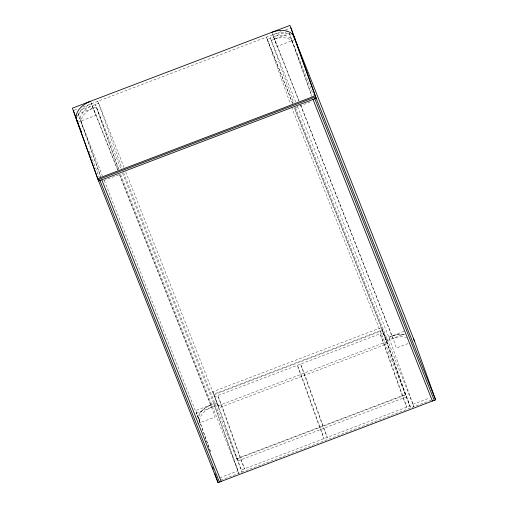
<?xml version="1.0" encoding="UTF-8"?>
<svg xmlns="http://www.w3.org/2000/svg" width="508" height="508" viewBox="0 0 508 508"><rect width="100%" height="100%" fill="white"/><g stroke="black" fill="none" stroke-linecap="round" stroke-linejoin="round"><path stroke-width="0.38" stroke-dasharray="2.54 1.91" d="M74.105 110.306L77.807 108.896M82.988 106.928L282.042 31.198M285.744 29.788L290.182 28.099M80.175 110.331L98.577 103.327M287.763 31.356L267.183 39.186L292.583 103.334M271.316 40.392L289.446 33.496L311.95 96.234M77.578 122.326L95.707 115.43L91.497 103.689A19.399 12.471 -21.6 0 0 77.343 117.31M295.135 39.56L277.006 46.457L272.79 34.715A19.399 12.471 -21.6 0 1 290.767 34.703M103.797 180.518L120.472 174.174M295.427 107.613L311.379 101.543M212.75 391.719L213.703 394.138L382.314 329.99L406.317 396.919L237.712 461.061L212.75 391.719L381.356 327.571L405.359 394.5L236.753 458.641M382.524 330.581L213.919 394.722L219.031 407.829L387.636 343.687L383.261 332.632L214.655 396.78M404.025 331.33L388.798 337.128L413.868 406.762L294.761 105.931M291.586 107.137L410.693 407.968L385.845 338.696L392.189 336.283A19.399 12.471 -21.6 0 1 404.317 334.531M386.582 340.754L404.26 334.029M218.294 405.778L386.899 341.63L294.335 107.753M197.701 423.615L215.106 416.998L210.896 405.257L119.52 174.473M408.007 343.611L396.405 348.024L392.189 336.283L300.819 105.499M236.976 459.003L405.581 394.862L409.956 405.917L241.351 470.059M219.831 477.799L237.96 470.903L213.849 403.682L195.72 410.585L210.452 451.663M412.909 404.349L429.59 397.999M220.79 480.219L431.273 400.145M291.814 40.392L313.563 95.326M272.313 33.509L299.066 101.073M298.926 100.921L273.526 36.773A16.002 10.287 -21.6 0 1 291.96 40.767M300.679 105.34L392.932 338.341A16.002 10.287 -21.6 0 1 406.464 337.725M295.758 102.127L270.358 37.979L293.821 103.13M297.504 106.547L389.757 339.547M292.722 103.486L266.446 37.128L290.493 104.165M294.475 107.912L385.845 338.696M124.117 167.634L97.841 101.276L121.888 168.307M125.73 171.901L217.976 404.895L196.672 412.998L210.998 452.926M123.565 172.758L242.087 472.116L217.24 402.844L210.896 405.257A19.399 12.471 -21.6 0 0 197.231 417.278M120.51 167.945L95.402 104.534L118.713 169.513M122.555 173.107L214.801 406.102L238.919 473.323L120.396 173.965M91.015 102.476L117.767 170.047M117.627 169.888L92.234 105.74A16.002 10.287 -21.6 0 0 80.753 121.12L102.356 175.679M119.38 174.314L211.633 407.308A16.002 10.287 -21.6 0 0 200.152 422.688L104.102 180.105M88.963 151.079L99.181 176.886M289.293 33.318L312.331 97.561M118.866 169.691L96.361 106.953L78.232 113.849L100.755 176.644M78.08 113.671L101.124 177.914M199.193 420.268A16.002 10.287 -21.6 0 1 210.674 404.889M391.973 335.921A16.002 10.287 -21.6 0 1 405.041 335.14M81.705 123.539A16.002 10.287 -21.6 0 1 93.193 108.16M274.485 39.186A16.002 10.287 -21.6 0 1 292.919 43.186M384.461 344.894L380.086 333.839L402.412 396.069L406.787 407.124L384.461 344.894M304.921 375.158L300.546 364.103L322.866 426.333L327.241 437.382L304.921 375.158M301.746 376.365L297.37 365.309L319.691 427.539L324.066 438.595L301.746 376.365M222.206 406.622L217.824 395.567L240.151 457.797L244.526 468.852L222.206 406.622"/><path stroke-width="0.76" d="M97.676 178.613L315.233 95.847L289.966 25.4L72.409 108.166L97.676 178.613L218.034 482.6L435.591 399.834L414.534 341.128L294.176 37.141A19.399 12.471 -21.6 0 0 271.837 32.296M315.233 95.847L435.591 399.834M434.232 400.348L314.287 97.403L99.447 179.134L219.393 482.086M313.017 99.473L432.416 401.041M101.81 179.826L221.209 481.394M81.667 132.645L76.619 119.907A19.399 12.471 -21.6 0 1 90.538 101.27M290.919 27.819L316.192 98.266L98.635 181.032L73.368 110.585M212.439 466.992L213.239 469.227M214.84 473.685L218.034 482.6M413.366 338.969A19.399 12.471 -21.6 0 1 414.534 341.128M293.967 37.401A19.399 12.471 -21.6 0 1 294.253 37.808M294.513 38.227A19.399 12.471 -21.6 0 1 295.135 39.56M77.426 121.857A19.399 12.471 -21.6 0 1 77.14 120.402"/></g></svg>
